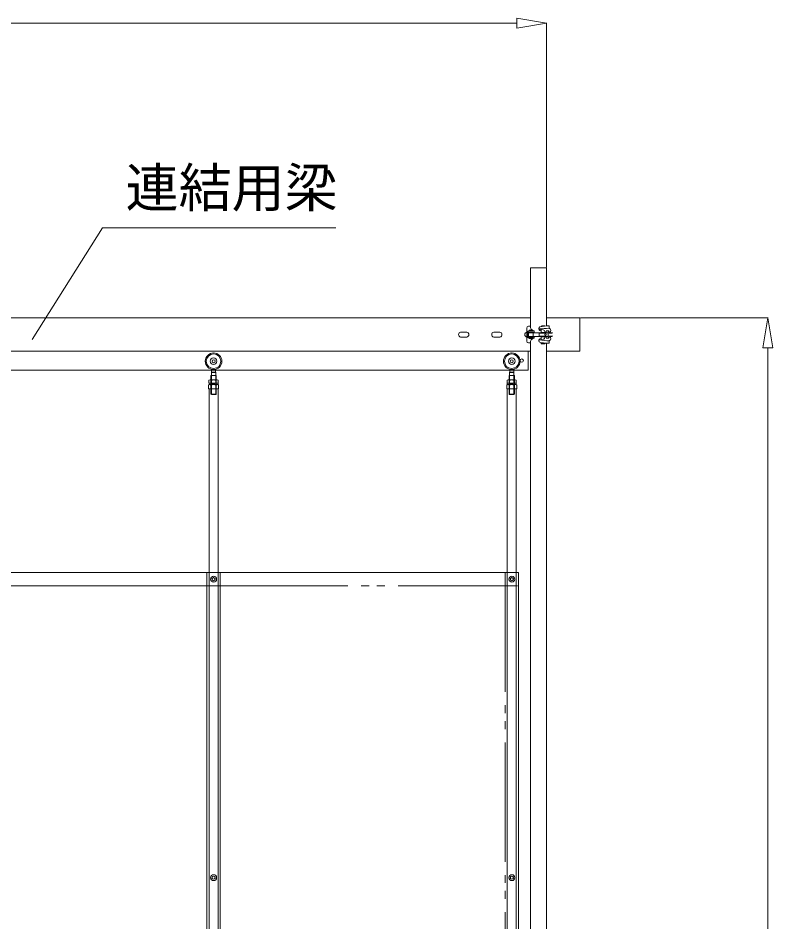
# Model space of a CAD drawing. Units: millimetres, scale not verified. Extents: x -9305 to 9305, y -6415 to 6415.
# Drawn here: x -1117 to 1161, y -825 to 1900 of the extents above; entities that cross this region are included whole.
import ezdxf
from ezdxf.enums import TextEntityAlignment as Align

# ---------------------------------------------------------------- set-up
doc = ezdxf.new("R2010")
doc.units = ezdxf.units.MM
doc.header["$LTSCALE"] = 40
doc.linetypes.add('DOUBLE_CHAIN2', pattern=[12.8, 9, -1, 0.6, -0.6, 0.6, -1])
for name, color, linetype, lineweight in [('0-0_0', 7, 'Continuous', 9), ('0-4_CLGS-81', 7, 'Continuous', 9), ('0-7_TEXT', 7, 'Continuous', 9), ('0-A_寸法', 134, 'Continuous', 9)]:
    doc.layers.add(name, color=color, linetype=linetype, lineweight=lineweight)
doc.styles.add('ＭＳ ゴシック', font='')
doc.styles.get('ＭＳ ゴシック').set_extended_font_data('MS Gothic')

msp = doc.modelspace()

# ---------------------------------------------------------------- linework, layer by layer
at = {"layer": '0-0_0'}
for p, q in [((579.98, 995.98), (1147.15, 995.98)), ((1146.15, 905.98), (1146.15, -3412.44))]:
    msp.add_line(p, q, dxfattribs=at)
at = {"layer": '0-0_0', "color": 134}
for p, q in [((1131.15, 905.98), (1146.15, 995.98)), ((1146.15, 995.98), (1161.15, 905.98)), ((1131.15, 905.98), (1161.15, 905.98))]:
    msp.add_line(p, q, dxfattribs=at)
at = {"layer": '0-4_CLGS-81'}
for p, q in [((429.68, 971.28), (429.68, 1147.13)), ((429.68, 1147.13), (478.28, 1147.13)), ((478.28, 1147.13), (478.28, 972.18)), ((-3110.1, 995.98), (429.68, 995.98)), ((478.28, 995.98), (577.98, 995.98)), ((577.98, 995.98), (577.98, 895.98)), ((418.22, 965.78), (418.22, 926.18)), ((440.22, 956.98), (422.6, 956.1)), ((429.22, 971.28), (423.72, 971.28)), ((427.56, 956.79), (427.56, 956.35)), ((440.39, 953.47), (440.22, 956.98)), ((454.3, 964.68), (454.3, 964.33)), ((454.3, 964.33), (454.3, 962.83)), ((460.4, 961.41), (456.12, 962.16)), ((462.22, 957.74), (457.94, 958.5)), ((467.59, 960.15), (460.4, 961.41)), ((462.22, 959.25), (462.22, 952.58)), ((484.69, 956.98), (476.61, 957)), ((484.69, 956.98), (486.02, 955.1)), ((486.2, 972.11), (486.2, 964.85)), ((218.5, 953.34), (237.46, 953.34)), ((218.5, 938.64), (237.46, 938.64)), ((318.5, 953.34), (337.46, 953.34)), ((318.5, 938.64), (337.46, 938.64)), ((418.22, 951.49), (418.22, 940.48)), ((418.5, 953.34), (437.46, 953.34)), ((418.5, 938.64), (437.46, 938.64)), ((421.74, 940.48), (421.74, 951.49)), ((422.6, 935.87), (440.22, 934.98)), ((440.39, 953.47), (422.78, 952.59)), ((422.78, 939.38), (440.39, 938.5)), ((423.38, 940.48), (423.38, 951.49)), ((456.4, 951.49), (423.38, 951.49)), ((456.47, 940.48), (423.38, 940.48)), ((427.56, 951.48), (427.56, 952.83)), ((427.56, 951.49), (427.56, 952.83)), ((427.56, 939.14), (427.56, 940.48)), ((427.56, 939.14), (427.56, 940.48)), ((427.56, 935.18), (427.56, 935.62)), ((434.16, 951.48), (434.16, 953.16)), ((434.16, 951.49), (434.16, 953.16)), ((434.16, 938.81), (434.16, 940.48)), ((434.16, 938.81), (434.16, 940.48)), ((434.16, 935.18), (434.16, 935.29)), ((440.22, 934.98), (440.39, 938.5)), ((454.3, 927.64), (454.3, 929.14)), ((454.3, 927.28), (454.3, 927.64)), ((455.54, 950.38), (473.56, 950.38)), ((456.47, 951.48), (455.6, 950.38)), ((456.47, 940.48), (455.6, 941.58)), ((455.6, 941.58), (473.62, 941.58)), ((460.4, 930.56), (456.12, 929.8)), ((456.4, 951.49), (473.72, 951.49)), ((456.47, 940.48), (473.8, 940.48)), ((462.22, 934.23), (457.94, 933.48)), ((467.59, 931.82), (460.4, 930.56)), ((462.22, 952.58), (473.05, 952.58)), ((462.22, 932.72), (462.22, 939.38)), ((462.22, 939.38), (473.05, 939.38)), ((473.05, 952.58), (473.04, 953.68)), ((473.05, 939.38), (473.04, 938.29)), ((474.95, 940.52), (481.68, 940.51)), ((475, 951.49), (481.68, 951.51)), ((476.61, 935), (484.68, 935)), ((484.69, 934.98), (486.02, 936.88)), ((485.22, 950.38), (494.24, 950.38)), ((485.22, 941.58), (494.24, 941.58)), ((486.08, 951.48), (495.3, 951.48)), ((486.08, 940.48), (495.3, 940.48)), ((486.2, 919.86), (486.2, 927.13)), ((495.3, 951.48), (496.36, 950)), ((495.3, 940.48), (496.36, 941.97)), ((423.72, 920.68), (429.22, 920.68)), ((429.68, -3502.44), (429.68, 920.68)), ((473.22, 918.76), (473.22, 920.12)), ((478.28, 919.8), (478.28, -3502.44)), ((429.68, 895.98), (-7571.7, 895.98)), ((422.98, 838.98), (422.98, 895.98)), ((577.98, 895.98), (478.28, 895.98)), ((-7567, 838.98), (422.98, 838.98)), ((-534.64, 766.74), (-534.64, 822.59)), ((-534.64, 822.59), (-518.76, 822.59)), ((-533.39, 765.59), (-533.39, 822.59)), ((-533.2, 832.59), (-526.7, 832.59)), ((-533.2, 822.59), (-533.2, 832.59)), ((-533.2, 831.44), (-526.7, 831.44)), ((-532.7, 832.59), (-532.7, 841.32)), ((-520.01, 832.59), (-526.7, 832.59)), ((-520.2, 831.44), (-526.7, 831.44)), ((-520.7, 832.59), (-520.7, 841.32)), ((-520.2, 822.59), (-520.2, 832.59)), ((-520.01, 765.59), (-520.01, 822.59)), ((-518.76, 766.74), (-518.76, 822.59)), ((365.04, 766.74), (365.04, 822.58)), ((365.04, 822.58), (380.92, 822.58)), ((366.29, 765.58), (366.29, 822.58)), ((366.48, 832.58), (372.98, 832.58)), ((366.48, 822.58), (366.48, 832.58)), ((366.48, 831.43), (372.98, 831.43)), ((366.98, 832.58), (366.98, 841.32)), ((379.67, 832.58), (372.98, 832.58)), ((379.48, 831.43), (372.98, 831.43)), ((378.98, 832.58), (378.98, 841.32)), ((379.48, 822.58), (379.48, 832.58)), ((379.67, 765.58), (379.67, 822.58)), ((380.92, 766.74), (380.92, 822.58)), ((-539.36, 795.25), (-541.86, 793.81)), ((-541.86, 782.25), (-541.86, 793.81)), ((-540.71, 800.25), (-540.71, 808.2)), ((-540.36, 799.25), (-513.36, 799.25)), ((-540.36, 799.25), (-540.36, 795.25)), ((-540.36, 795.25), (-513.36, 795.25)), ((-514.36, 795.25), (-539.36, 795.25)), ((-516.45, 809.2), (-537.55, 809.2)), ((-516.45, 799.25), (-537.55, 799.25)), ((-533.2, 807.59), (-534.64, 807.59)), ((-534.36, 793.81), (-534.36, 782.25)), ((-533.78, 800.25), (-533.78, 808.2)), ((-526.86, 799.25), (-532.96, 795.35)), ((-521.86, 799.25), (-527.96, 795.35)), ((-520.2, 807.59), (-518.76, 807.59)), ((-519.93, 800.25), (-519.93, 808.2)), ((-519.35, 793.81), (-519.35, 782.25)), ((-511.86, 793.81), (-514.36, 795.25)), ((-513.36, 799.25), (-513.36, 795.25)), ((-513, 800.25), (-513, 808.2)), ((-511.86, 782.25), (-511.86, 793.81)), ((360.32, 795.25), (357.82, 793.8)), ((357.82, 782.25), (357.82, 793.8)), ((358.97, 800.25), (358.97, 808.2)), ((359.32, 799.25), (386.32, 799.25)), ((359.32, 799.25), (359.32, 795.25)), ((359.32, 795.25), (386.32, 795.25)), ((385.32, 795.25), (360.32, 795.25)), ((383.23, 809.2), (362.13, 809.2)), ((383.23, 799.25), (362.13, 799.25)), ((366.48, 807.58), (365.04, 807.58)), ((365.32, 793.8), (365.32, 782.25)), ((365.9, 800.25), (365.9, 808.2)), ((372.82, 799.25), (366.72, 795.35)), ((377.82, 799.25), (371.72, 795.35)), ((379.48, 807.58), (380.92, 807.58)), ((379.75, 800.25), (379.75, 808.2)), ((380.33, 793.8), (380.33, 782.25)), ((387.82, 793.8), (385.32, 795.25)), ((386.32, 799.25), (386.32, 795.25)), ((386.68, 800.25), (386.68, 808.2)), ((387.82, 782.25), (387.82, 793.8)), ((-511.86, 782.25), (-541.86, 782.25)), ((-513.26, 782.25), (-540.46, 782.25)), ((-540.3, 782.25), (-540.3, 183.29)), ((-533.39, 765.59), (-526.7, 765.59)), ((-520.01, 765.59), (-526.7, 765.59)), ((-513.1, 782.25), (-513.1, -3441.71)), ((387.82, 782.25), (357.82, 782.25)), ((386.42, 782.25), (359.22, 782.25)), ((359.38, 782.25), (359.38, -3441.72)), ((366.29, 765.58), (372.98, 765.58)), ((379.67, 765.58), (372.98, 765.58)), ((386.58, 782.25), (386.58, -3441.72)), ((-1381.7, 228.29), (-481.7, 228.29)), ((-546.7, 228.29), (-546.7, -3411.71)), ((-506.7, 228.29), (-506.7, -3411.71)), ((-481.7, 228.29), (393.3, 228.29)), ((393.3, 228.29), (393.3, -3411.71)), ((-1381.7, 188.29), (-481.7, 188.29)), ((-540.3, 183.29), (-540.3, -3441.71))]:
    msp.add_line(p, q, dxfattribs=at)
at = {"layer": '0-4_CLGS-81', "linetype": 'DOUBLE_CHAIN2'}
for p, q in [((-546.7, 228.29), (-546.7, -3411.71)), ((-506.7, 228.29), (-506.7, -3411.71)), ((353.3, 228.29), (353.3, -3411.71)), ((-481.7, 188.29), (393.3, 188.29))]:
    msp.add_line(p, q, dxfattribs=at)
at = {"layer": '0-4_CLGS-81'}
for points in [[(436.36, 958.72), (436.36, 957.62), (435.54, 956.79), (426.19, 956.79), (425.36, 957.62), (425.36, 958.72), (426.19, 959.54), (435.54, 959.54)], [(436.36, 934.9), (436.36, 935.18), (425.36, 935.18), (425.36, 934.9), (426.19, 934.08), (435.54, 934.08)]]:
    msp.add_lwpolyline(points, close=True, dxfattribs=at)
for points in [[(468.56, 971.28), (462.22, 971.28), (463.32, 972.38), (472.12, 972.38), (473.07, 971.83)], [(468.56, 920.68), (463.04, 920.68), (462.22, 919.86), (462.22, 918.76), (463.04, 917.94), (472.39, 917.94), (473.22, 918.76)], [(-533.39, 765.59), (-534.64, 766.74), (-526.7, 766.74)], [(-520.01, 765.59), (-518.76, 766.74), (-526.7, 766.74)], [(366.29, 765.58), (365.04, 766.74), (372.98, 766.74)], [(379.67, 765.58), (380.92, 766.74), (372.98, 766.74)]]:
    msp.add_lwpolyline(points, dxfattribs=at)
for centre, radius in [((-526.7, 865.59), 25), ((-526.7, 865.59), 22), ((-526.7, 865.59), 10), ((372.98, 865.58), 25), ((372.98, 865.58), 22), ((372.98, 865.58), 10), ((402.98, 867.48), 5), ((-526.7, 865.59), 4.65), ((372.98, 865.58), 4.65), ((-526.8, 208.29), 9), ((-526.7, 208.29), 9), ((-526.7, 208.29), 9), ((-527.02, 208.28), 4.75), ((-526.7, 208.29), 4.75), ((-526.7, 208.29), 4.75), ((-526.7, 208.29), 4.75), ((-526.6, 208.29), 4.75), ((-526.8, 208.29), 4.5), ((-526.7, 208.29), 4.5), ((-526.7, 208.29), 4.5), ((373.3, 208.29), 9), ((372.98, 208.28), 4.75), ((373.4, 208.29), 4.75), ((373.3, 208.29), 4.5), ((-526.8, -691.71), 9), ((-526.7, -691.71), 9), ((-526.7, -691.71), 9), ((-527.02, -691.72), 4.75), ((-526.7, -691.71), 4.75), ((-526.7, -691.71), 4.75), ((-526.7, -691.71), 4.75), ((-526.6, -691.71), 4.75), ((-526.8, -691.71), 4.5), ((-526.7, -691.71), 4.5), ((-526.7, -691.71), 4.5), ((373.3, -691.71), 9), ((372.98, -691.72), 4.75), ((373.4, -691.71), 4.75), ((373.3, -691.71), 4.5)]:
    msp.add_circle(centre, radius, dxfattribs=at)
for centre, radius, start, end in [((423.72, 965.78), 5.5, 90, 180), ((422.84, 951.49), 4.62, 92.862, 180), ((443.01, 970.51), 13.81, 176.794, 258.343), ((458.7, 964.68), 4.4, 99.411, 180), ((456.5, 964.33), 2.2, 180, 260.017), ((458.7, 962.83), 4.4, 180, 260.017), ((534.5, -75.42), 1041.39, 92.659, 94.388), ((481.5, 883.58), 88.66, 86.966, 105.577), ((460.02, 959.25), 2.2, 0, 80.017), ((466.44, 953.65), 6.6, 0.278, 80.017), ((470.14, 957.63), 7.84, 308.389, 355.348), ((473.11, 959.63), 11.88, 316.626, 347.111), ((486.74, 964.85), 0.552, 180, 253.628), ((484.86, 958.43), 6.13, 0.612, 73.628), ((483.37, 958.95), 7.64, 298.813, 356.622), ((219.98, 945.98), 7.5, 101.415, 258.585), ((235.98, 945.98), 7.5, 281.415, 78.585), ((319.98, 945.98), 7.5, 101.415, 258.585), ((335.98, 945.98), 7.5, 281.415, 78.585), ((419.98, 945.98), 7.5, 101.415, 258.585), ((422.84, 940.48), 4.62, 180, 267.138), ((422.84, 951.49), 1.1, 92.862, 180), ((422.84, 940.48), 1.1, 180, 267.138), ((443.01, 921.46), 13.81, 101.657, 183.206), ((448.96, 945.98), 11.28, 150.771, 209.229), ((458.7, 929.14), 4.4, 99.983, 180), ((456.5, 927.64), 2.2, 99.983, 180), ((458.7, 927.28), 4.4, 180, 260.589), ((486.32, 946.16), 31.06, 172.183, 188.468), ((493.73, 1199.8), 272.78, 261.986, 268.416), ((487.01, 946.16), 31.06, 170.12, 190.535), ((460.02, 932.72), 2.2, 279.983, 0), ((466.44, 938.32), 6.6, 279.983, 359.722), ((504.36, 946.16), 31.06, 166.425, 193.588), ((465.06, 946.06), 11.33, 330.761, 28.637), ((471.84, 935.26), 6.12, 357.566, 59.463), ((466.02, 946.01), 16.6, 340.649, 19.351), ((475.57, 933.61), 9.22, 8.566, 48.462), ((486.74, 927.13), 0.552, 106.372, 180), ((484.86, 933.54), 6.13, 286.372, 359.388), ((483.37, 933.02), 7.64, 3.378, 61.187), ((423.72, 926.18), 5.5, 180, 270), ((481.5, 1008.4), 88.66, 254.423, 273.034), ((-537.25, 802.74), 6.46, 57.58, 122.42), ((-537.25, 805.7), 6.46, 237.58, 302.42), ((-539.49, 785.44), 9.81, 58.521, 89.241), ((-526.86, 775.02), 20.24, 68.229, 111.771), ((-526.86, 784.71), 24.49, 73.565, 106.435), ((-526.86, 823.74), 24.49, 253.565, 286.435), ((-516.46, 802.7), 6.5, 57.795, 122.205), ((-516.46, 805.75), 6.5, 237.795, 302.205), ((-514.23, 785.44), 9.81, 90.759, 121.479), ((362.43, 802.74), 6.46, 57.58, 122.42), ((362.43, 805.7), 6.46, 237.58, 302.42), ((360.19, 785.44), 9.81, 58.521, 89.241), ((372.82, 775.01), 20.24, 68.229, 111.771), ((372.82, 784.71), 24.49, 73.565, 106.435), ((372.82, 823.74), 24.49, 253.565, 286.435), ((383.22, 802.7), 6.5, 57.795, 122.205), ((383.22, 805.75), 6.5, 237.795, 302.205), ((385.45, 785.44), 9.81, 90.759, 121.479)]:
    msp.add_arc(centre, radius, start, end, dxfattribs=at)
at = {"layer": '0-7_TEXT'}
for p, q in [((-1073.96, 931.22), (-861.93, 1267.67)), ((-861.93, 1267.67), (-157.72, 1267.67))]:
    msp.add_line(p, q, dxfattribs=at)
at = {"layer": '0-A_寸法', "color": 7}
for p, q in [((-7530.3, 1885.36), (388.28, 1885.36)), ((478.28, 1149.13), (478.28, 1886.36))]:
    msp.add_line(p, q, dxfattribs=at)
at = {"layer": '0-A_寸法'}
for p, q in [((388.28, 1900.36), (478.28, 1885.36)), ((388.28, 1900.36), (388.28, 1870.36)), ((478.28, 1885.36), (388.28, 1870.36))]:
    msp.add_line(p, q, dxfattribs=at)

# ---------------------------------------------------------------- texts
at = {"layer": '0-7_TEXT', "style": 'ＭＳ ゴシック'}
msp.add_text('連結用梁', height=117.3, dxfattribs=at).set_placement((-792.28, 1295.25), align=Align.BOTTOM_LEFT)

doc.saveas('drawing.dxf')
